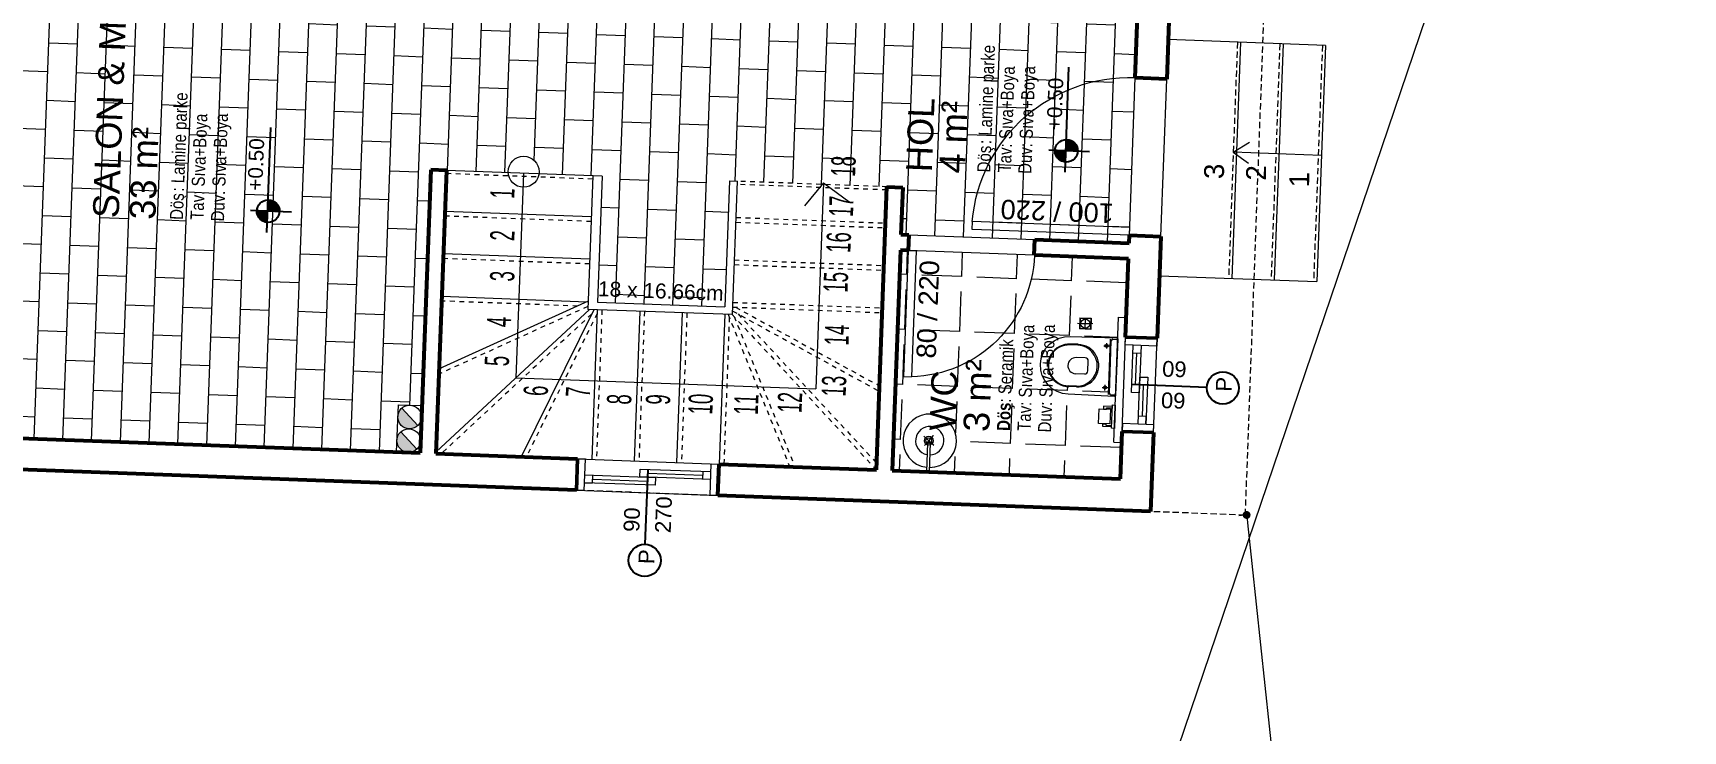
# Model space of a CAD drawing. Header units: centimetres. Extents: x 63871 to 181827, y -95930 to 42199.
# Drawn here: x 151060 to 152108, y 38460 to 38903 of the extents above; entities that cross this region are included whole.
import ezdxf

# ---------------------------------------------------------------- set-up
doc = ezdxf.new("R2010")
doc.units = ezdxf.units.CM
for name, pattern in [('11-021_500-SatisOfisi_220512$0${ Diamond }', [12, 4, -2, 2, 2, -2]), ('11-021_500-SatisOfisi_280512$0${ Wide Dash }', [12, 4, -2, 4, -2]), ('Dash', [6, 3, -3])]:
    doc.linetypes.add(name, pattern=pattern)
for name, color, linetype, lineweight in [('2D Drafting - General_Pen_No__86', 173, 'Continuous', 18), ('A-AREA-IDEN', 7, 'Continuous', 9), ('A-DOOR', 31, 'Continuous', 9), ('A-FLOR-HRAL', 11, 'Continuous', 9), ('A-GLAZ', 151, 'Continuous', 9), ('A-WALL', 12, 'Continuous', 50), ('ARA SINIRLAR', 225, 'Continuous', 15), ('ARM_Pen_No__252', 8, 'Continuous', 18), ('Baca', 82, 'Continuous', 9), ('DUVAR', 7, 'Continuous', 40), ('İz DÜŞÜMÜ', 7, '11-021_500-SatisOfisi_220512$0${ Diamond }', 18), ('metal', 7, 'Continuous', 20), ('OLUK', 222, 'Continuous', 15), ('S-STRS', 31, 'Continuous', 9)]:
    doc.layers.add(name, color=color, linetype=linetype, lineweight=lineweight)
for name, color, linetype in [('Bitirme - Duvar', 7, 'Continuous'), ('Dıış Ölçü', 140, 'Continuous'), ('KOT', 171, 'Continuous')]:
    doc.layers.add(name, color=color, linetype=linetype)
doc.styles.add('Arial', font='Arial.ttf', dxfattribs={"height": 250})
doc.styles.add('Arial_1', font='Arial.ttf', dxfattribs={"height": 300})
doc.styles.add('MtXpl_Arial_Narrow', font='')
doc.styles.add('MtXpl_Arial_Narrow_1', font='')
doc.styles.add('OLUŞTURULMUŞ_STİL_1', font='Arial.ttf')
doc.styles.add('RomanS', font='')
doc.styles.add('STYLE1', font='', dxfattribs={"width": 0.55, "height": 0.25})
doc.styles.get('MtXpl_Arial_Narrow').set_extended_font_data('Arial Narrow', bold=True)
doc.styles.get('MtXpl_Arial_Narrow_1').set_extended_font_data('Arial Narrow')
doc.styles.get('RomanS').set_extended_font_data('Stylus BT')
doc.styles.get('STYLE1').set_extended_font_data('Arial Tur')
doc.dimstyles.new('BÖYÜK', dxfattribs={"dimtxt": 70, "dimasz": 5, "dimexe": 5, "dimexo": 5, "dimgap": 2, "dimtad": 3, "dimdec": 0, "dimzin": 0, "dimdsep": 46, "dimtxsty": 'RomanS', "dimblk": 'DOT', "dimcen": 5, "dimadec": 0, "dimazin": 0, "dimtfac": 1, "dimtdec": 0, "dimtix": 1, "dimtofl": 0, "dimtmove": 1, "dimatfit": 0, "dimldrblk": 'DOT', "dimfxl": 10, "dimfxlon": 1, "dimtolj": 1, "dimtzin": 0, "dimarcsym": 0})

# ---------------------------------------------------------------- blocks, each defined once
blk = doc.blocks.new('M_Single-Flush - 80-231723-01_zemin')
at = {"layer": 'A-DOOR', "lineweight": 18}
for p, q in [((350, -50), (350, -850)), ((400, -50), (350, -50)), ((400, -50), (400, -850)), ((400, -850), (350, -850))]:
    blk.add_line(p, q, dxfattribs=at)
at = {"layer": 'A-DOOR'}
blk.add_arc((400, -50), 802, 180, 266.4242, dxfattribs=at)
blk = doc.blocks.new('M_Single-Flush - 100-231751-01_zemin')
at = {"layer": 'A-DOOR', "lineweight": 18}
for p, q in [((450, 100), (450, 1100)), ((500, 1100), (450, 1100)), ((500, 100), (500, 1100)), ((500, 100), (450, 100))]:
    blk.add_line(p, q, dxfattribs=at)
at = {"layer": 'A-DOOR'}
blk.add_arc((500, 100), 1002, 92.8611, 180, dxfattribs=at)
blk = doc.blocks.new('*U7')
at = {"layer": 'KOT', "linetype": 'Continuous'}
for p, q in [((531940.5, 4296268.7), (531941.7, 4296269.4)), ((531941.7, 4296269.4), (531943, 4296269.8)), ((531943, 4296269.8), (531944.4, 4296269.9)), ((531944.4, 4296269.9), (531944.4, 4296269.8)), ((531944.4, 4296269.8), (531944.4, 4296269.4)), ((531944.4, 4296269.4), (531944.4, 4296268.7)), ((531937.2, 4296263), (531937.4, 4296264.4)), ((531937.4, 4296264.4), (531937.8, 4296265.7)), ((531937.8, 4296265.7), (531938.5, 4296266.8)), ((531938.5, 4296266.8), (531939.4, 4296267.9)), ((531939.4, 4296267.9), (531940.5, 4296268.7)), ((531944.4, 4296268.7), (531944.4, 4296267.9)), ((531944.4, 4296267.9), (531944.4, 4296266.8)), ((531944.4, 4296266.8), (531944.4, 4296265.7)), ((531944.4, 4296265.7), (531944.4, 4296264.4)), ((531944.4, 4296264.4), (531944.4, 4296263))]:
    blk.add_line(p, q, dxfattribs=at)
at = {"layer": 'KOT', "linetype": 'Continuous', "extrusion": (0, 0, -1)}
for points in [[(-531941.7, 4296269.4), (-531944.4, 4296268.7), (-531940.5, 4296268.7)], [(-531943, 4296269.8), (-531944.4, 4296269.4), (-531941.7, 4296269.4)], [(-531941.7, 4296269.4), (-531944.4, 4296269.4), (-531944.4, 4296268.7)], [(-531944.4, 4296269.9), (-531944.4, 4296269.8), (-531943, 4296269.8)], [(-531943, 4296269.8), (-531944.4, 4296269.8), (-531944.4, 4296269.4)], [(-531937.4, 4296264.4), (-531944.4, 4296263), (-531937.2, 4296263)], [(-531937.8, 4296265.7), (-531944.4, 4296264.4), (-531937.4, 4296264.4)], [(-531937.4, 4296264.4), (-531944.4, 4296264.4), (-531944.4, 4296263)], [(-531938.5, 4296266.8), (-531944.4, 4296265.7), (-531937.8, 4296265.7)], [(-531937.8, 4296265.7), (-531944.4, 4296265.7), (-531944.4, 4296264.4)], [(-531939.4, 4296267.9), (-531944.4, 4296266.8), (-531938.5, 4296266.8)], [(-531938.5, 4296266.8), (-531944.4, 4296266.8), (-531944.4, 4296265.7)], [(-531940.5, 4296268.7), (-531944.4, 4296267.9), (-531939.4, 4296267.9)], [(-531939.4, 4296267.9), (-531944.4, 4296267.9), (-531944.4, 4296266.8)], [(-531940.5, 4296268.7), (-531944.4, 4296268.7), (-531944.4, 4296267.9)]]:
    blk.add_solid(points, dxfattribs=at)
blk = doc.blocks.new('*U8')
at = {"layer": 'KOT', "linetype": 'Continuous'}
for p, q in [((531944.4, 4296263.1), (531944.4, 4296263.4)), ((531944.4, 4296261.7), (531944.4, 4296263.1)), ((531944.4, 4296260.4), (531944.4, 4296261.7)), ((531944.4, 4296259.2), (531944.4, 4296260.4)), ((531944.4, 4296258.1), (531944.4, 4296259.2)), ((531950.3, 4296259.2), (531949.4, 4296258.1)), ((531951, 4296260.4), (531950.3, 4296259.2)), ((531951.4, 4296261.7), (531951, 4296260.4)), ((531951.5, 4296263.1), (531951.4, 4296261.7)), ((531951.5, 4296263.4), (531951.5, 4296263.1)), ((531944.4, 4296257.2), (531944.4, 4296258.1)), ((531944.4, 4296256.5), (531944.4, 4296257.2)), ((531944.4, 4296256.1), (531944.4, 4296256.5)), ((531945.8, 4296256.1), (531944.4, 4296256)), ((531944.4, 4296256), (531944.4, 4296256.1)), ((531947.1, 4296256.5), (531945.8, 4296256.1)), ((531948.3, 4296257.2), (531947.1, 4296256.5)), ((531949.4, 4296258.1), (531948.3, 4296257.2))]:
    blk.add_line(p, q, dxfattribs=at)
at = {"layer": 'KOT', "linetype": 'Continuous', "extrusion": (0, 0, -1)}
for points in [[(-531944.4, 4296263.4), (-531951.5, 4296263.1), (-531944.4, 4296263.1)], [(-531944.4, 4296263.4), (-531951.5, 4296263.4), (-531951.5, 4296263.1)], [(-531944.4, 4296263.1), (-531951.4, 4296261.7), (-531944.4, 4296261.7)], [(-531944.4, 4296263.1), (-531951.5, 4296263.1), (-531951.4, 4296261.7)], [(-531944.4, 4296261.7), (-531951, 4296260.4), (-531944.4, 4296260.4)], [(-531944.4, 4296261.7), (-531951.4, 4296261.7), (-531951, 4296260.4)], [(-531944.4, 4296260.4), (-531950.3, 4296259.2), (-531944.4, 4296259.2)], [(-531944.4, 4296260.4), (-531951, 4296260.4), (-531950.3, 4296259.2)], [(-531944.4, 4296259.2), (-531949.4, 4296258.1), (-531944.4, 4296258.1)], [(-531944.4, 4296259.2), (-531950.3, 4296259.2), (-531949.4, 4296258.1)], [(-531944.4, 4296258.1), (-531948.3, 4296257.2), (-531944.4, 4296257.2)], [(-531944.4, 4296258.1), (-531949.4, 4296258.1), (-531948.3, 4296257.2)], [(-531944.4, 4296257.2), (-531947.1, 4296256.5), (-531944.4, 4296256.5)], [(-531944.4, 4296257.2), (-531948.3, 4296257.2), (-531947.1, 4296256.5)], [(-531944.4, 4296256.5), (-531945.8, 4296256.1), (-531944.4, 4296256.1)], [(-531944.4, 4296256.5), (-531947.1, 4296256.5), (-531945.8, 4296256.1)], [(-531944.4, 4296256.1), (-531945.8, 4296256.1), (-531944.4, 4296256)]]:
    blk.add_solid(points, dxfattribs=at)
blk = doc.blocks.new('asdf')
at = {"layer": 'KOT'}
for p, q in [((435094.3, 4281336.8), (435094.3, 4281362.8)), ((435080.7, 4281351.9), (435147.5, 4281351.9))]:
    blk.add_line(p, q, dxfattribs=at)
blk.add_circle((435094.3, 4281351.6), 7.17, dxfattribs=at)
at = {"layer": 'KOT', "linetype": 'Continuous'}
for name, p in [('*U7', (-96850, -14911.1)), ('*U8', (-96850, -14911.6))]:
    blk.add_blockref(name, p, dxfattribs=at)
blk = doc.blocks.new('y')
for p, q in [((66798.9, 34324.7), (66798.9, 34329.6)), ((66799.4, 34324.7), (66799.4, 34329.8)), ((66807.3, 34319.9), (66807.3, 34325.6)), ((66812.4, 34330.7), (66812.4, 34330.7)), ((66817.5, 34319.9), (66817.5, 34325.6)), ((66825.5, 34324.7), (66825.5, 34329.8)), ((66826, 34324.7), (66826, 34329.6)), ((66809.4, 34317.9), (66815.5, 34317.9)), ((66794.8, 34304.3), (66830.1, 34304.3)), ((66794.8, 34302.7), (66794.8, 34299.7)), ((66795.8, 34303.7), (66829, 34303.7)), ((66830.1, 34302.7), (66830.1, 34299.7)), ((66830.1, 34302.7), (66830.1, 34299.7)), ((66764.7, 34299.7), (66844.1, 34299.7)), ((66764.7, 34299.7), (66764.7, 34294.7)), ((66844.1, 34299.7), (66844.1, 34294.7))]:
    blk.add_line(p, q)
at = {"color": 4, "ltscale": 30}
for p, q in [((66797.4, 34306.6), (66800.9, 34306.6)), ((66799.2, 34308.3), (66799.2, 34304.8)), ((66827.4, 34306.6), (66824, 34306.6)), ((66825.7, 34308.3), (66825.7, 34304.8))]:
    blk.add_line(p, q, dxfattribs=at)
blk.add_lwpolyline([(66794.5, 34299.7, -0.41586), (66793.8, 34300.4), (66794.1, 34329.8, -1), (66830.8, 34329.8), (66831.1, 34300.4, -0.41586), (66830.4, 34299.7)], format="xyb", close=True)
for centre in [(66799.2, 34306.6), (66825.7, 34306.6)]:
    blk.add_circle(centre, 1.02)
for centre, radius, start, end in [((66812.4, 34329.8), 13.5, 358.9853, 181.0147), ((66812.4, 34330), 13, 358.9459, 181.0541), ((66812.4, 34324.5), 13.5, 178.9853, 1.0147), ((66812.4, 34325), 13, 181.1929, 358.8071), ((66812.4, 34325.6), 5.1, 90, 180), ((66812.4, 34325.6), 5.1, 0, 90), ((66809.4, 34319.9), 2.04, 180, 270), ((66815.5, 34319.9), 2.04, 270, 0), ((66795.8, 34302.7), 1.02, 90, 180), ((66829, 34302.7), 1.02, 0, 90)]:
    blk.add_arc(centre, radius, start, end)
at = {"layer": 'ARM_Pen_No__252'}
for p, q in [((66774.4, 34307.1), (66776.2, 34307.1)), ((66774.4, 34301.5), (66774.4, 34307.1)), ((66775.3, 34305.2), (66775.3, 34301.5)), ((66776.2, 34305.2), (66775.3, 34305.2)), ((66776.2, 34309.8), (66785.5, 34309.8)), ((66776.2, 34302.6), (66776.2, 34309.8)), ((66776.2, 34307.1), (66776.2, 34305.2)), ((66785.5, 34302.6), (66776.2, 34302.6)), ((66785.5, 34309.8), (66785.5, 34302.6)), ((66785.5, 34307.1), (66785.5, 34305.2)), ((66787.3, 34307.1), (66785.5, 34307.1)), ((66785.5, 34305.2), (66786.4, 34305.2)), ((66786.4, 34305.2), (66786.4, 34301.5)), ((66787.3, 34301.5), (66787.3, 34307.1))]:
    blk.add_line(p, q, dxfattribs=at)
blk.add_lwpolyline([(66788.3, 34301.5), (66788.3, 34299.7), (66773.5, 34299.7), (66773.5, 34301.5)], close=True, dxfattribs=at)
at = {"layer": 'metal'}
for p, q in [((66842.9, 34324.2), (66835.8, 34324.2)), ((66835.8, 34317), (66835.8, 34324.2)), ((66842.7, 34323.9), (66836, 34323.9)), ((66836, 34317.2), (66836, 34323.9)), ((66839.3, 34315.9), (66839.3, 34325.6)), ((66839.3, 34317), (66839.3, 34324)), ((66839.3, 34322.7), (66839.3, 34317)), ((66842.7, 34323.9), (66842.7, 34317.2)), ((66842.9, 34324.2), (66842.9, 34317)), ((66835.8, 34320.6), (66843, 34320.6)), ((66842.9, 34317), (66835.8, 34317)), ((66842.7, 34317.2), (66836, 34317.2)), ((66836.9, 34320.6), (66841.7, 34320.6))]:
    blk.add_line(p, q, dxfattribs=at)
blk.add_circle((66839.3, 34320.6), 2.88, dxfattribs=at)
blk = doc.blocks.new('afadfa')
at = {"layer": 'Baca'}
h = blk.add_hatch(color=0, dxfattribs=at)
h.dxf.hatch_style = 1
h.paths.add_polyline_path([(525548.6, 4261233.8, 0.670516), (525535.8, 4261228.6, 0.199315), (525538, 4261223.2)])
h = blk.add_hatch(color=0, dxfattribs=at)
h.dxf.hatch_style = 1
h.paths.add_polyline_path([(525563.7, 4261233.8, 0.675614), (525550.8, 4261228.6, 0.202965), (525553, 4261223.2)])
for p, q in [((525538, 4261223.2), (525548.6, 4261233.8)), ((525553, 4261223.2), (525563.7, 4261233.8))]:
    blk.add_line(p, q, dxfattribs=at)
blk.add_lwpolyline([(525535.8, 4261236.1), (525565.8, 4261236), (525565.8, 4261221), (525535.8, 4261221.1)], close=True, dxfattribs=at)
for centre in [(525543.3, 4261228.6), (525558.3, 4261228.6)]:
    blk.add_circle(centre, 7.5, dxfattribs=at)
blk = doc.blocks.new('HRD')
at = {"layer": 'ARM_Pen_No__252'}
h = blk.add_hatch(dxfattribs=at)
h.set_pattern_fill('AR-B816', color=256, scale=0.09)
h.set_pattern_definition([(0, (-39959.2, 0), (0, 18.288), []), (90, (-39959.2, 0), (-18.288, 18.288), [18.288, -18.288])])
h.paths.add_polyline_path([(154149.6, 35592.5), (154149.6, 35503.5), (154219.6, 35503.5), (154219.6, 35483.2), (154324.6, 35483.2), (154324.6, 35692.5), (154369.6, 35692.5), (154369.6, 35927.5), (154369.6, 35927.5), (154369.6, 36097.5), (154369.6, 36177.5), (154254.6, 36177.5), (153954.6, 36177.5), (153839.6, 36177.5), (153839.6, 35897.6), (153869.6, 35897.5), (153869.6, 35882.5), (154019.6, 35882.5), (154019.6, 35872.5), (154019.6, 35833.3, -0.444416), (154030.5, 35823.5, -0.444416), (154019.6, 35813.7), (154019.6, 35773.5), (153939.6, 35773.5), (153939.6, 35692.5), (154019.6, 35692.5), (154019.6, 35687.5), (154019.6, 35633.7), (154020.6, 35632.9), (154019.6, 35631.5), (154019.6, 35592.5), (154019.6, 35582.5), (153989.6, 35582.5), (153989.6, 35577.5), (153989.6, 35497.5), (153989.6, 35437.5), (153994.6, 35437.5), (154094.6, 35437.5), (154139.6, 35437.5), (154139.6, 35592.5)])
h = blk.add_hatch(dxfattribs=at)
h.set_pattern_fill('ANGLE', color=256, scale=5)
h.set_pattern_definition([(0, (-39959.2, 0), (0, 34.925), [25.4, -9.525]), (90, (-39959.2, 0), (-34.925, 2e-15), [25.4, -9.525])])
h.paths.add_polyline_path([(153979.6, 35577.5), (153979.6, 35582.5), (153839.6, 35582.5), (153839.6, 35560.8), (153842.5, 35560.8, -35.598717), (153842.4, 35558.9), (153839.6, 35558.9), (153839.6, 35437.5), (153862.7, 35437.5), (153862.7, 35442.5), (153892.6, 35442.5, -0.415866), (153891.9, 35443.2), (153892.1, 35472.6, -1), (153928.9, 35472.6), (153929.1, 35443.2, -0.417788), (153928.4, 35442.5), (153942.2, 35442.5), (153942.2, 35437.5), (153979.6, 35437.5), (153979.6, 35497.5)])
h.paths.add_polyline_path([(153928.9, 35472.6, 1), (153892.1, 35472.6), (153891.9, 35443.2, 0.415866), (153892.6, 35442.5), (153892.9, 35442.5), (153892.9, 35445.5, -0.414214), (153893.9, 35446.6), (153927.1, 35446.6, -0.414206), (153928.1, 35445.5), (153928.1, 35442.5), (153928.4, 35442.5, 0.417795), (153929.1, 35443.2)], flags=17)
h.paths.add_polyline_path([(153924, 35472.4), (153924, 35467.5, -1.017869), (153897, 35467.5), (153897, 35472.4, -1.017869)], flags=16)
h.paths.add_polyline_path([(153923.5, 35472.6), (153923.5, 35467.5, -0.979394), (153897.5, 35467.5), (153897.5, 35472.6, -1.018569)], flags=0)
h.paths.add_polyline_path([(153941, 35467), (153941, 35459.8), (153933.8, 35459.8), (153933.8, 35467)], flags=16)
h.paths.add_polyline_path([(153940.8, 35466.8), (153940.8, 35460), (153934.1, 35460), (153934.1, 35466.8)], flags=0)
h.paths.add_polyline_path([(153940.3, 35463.4, -1), (153934.5, 35463.4, -1)], flags=0)
h.paths.add_polyline_path([(153915.6, 35468.5), (153915.6, 35462.7, -0.414219), (153913.6, 35460.7), (153907.4, 35460.7, -0.414214), (153905.4, 35462.7), (153905.4, 35468.5, -0.414214), (153910.5, 35473.6, -0.414212)], flags=0)
h.paths.add_polyline_path([(153924.8, 35449.4, -1), (153922.7, 35449.4, -1)], flags=16)
h.paths.add_polyline_path([(153864.6, 35477.5), (153938.7, 35477.4), (153938.7, 35493.8), (153864.6, 35493.8)], flags=24)
h.paths.add_polyline_path([(153865.1, 35490.5), (153938.1, 35490.5), (153938.1, 35506.8), (153865.1, 35506.9)], flags=24)
h.paths.add_polyline_path([(153883.3, 35506.4), (153927.8, 35506.4), (153927.8, 35519.3), (153883.3, 35519.3)], flags=24)
h.paths.add_polyline_path([(153864.7, 35503.7), (153888.1, 35503.6), (153888.1, 35519.9), (153864.7, 35519.9)], flags=24)
h.paths.add_polyline_path([(153862.3, 35534.3), (153908.8, 35534.3), (153908.8, 35568.2), (153862.3, 35568.2)], flags=24)
h.paths.add_polyline_path([(153861.8, 35512.8), (153916.1, 35512.8), (153916.1, 35546.8), (153861.8, 35546.8)], flags=24)
at = {"layer": '2D Drafting - General_Pen_No__86'}
for radius, start, end in [(17, 181.5717, 175.1354), (9, 182.9697, 170.7827)]:
    blk.add_arc((153859.4, 35559.4), radius, start, end, dxfattribs=at)
at = {"layer": 'A-DOOR'}
for p, q in [((153979.6, 35497.5), (153979.6, 35577.5)), ((153989.6, 35577.5), (153989.6, 35497.5)), ((153994.6, 35437.5), (154094.6, 35437.5)), ((153994.6, 35417.5), (154094.6, 35417.5))]:
    blk.add_line(p, q, dxfattribs=at)
at = {"layer": 'A-FLOR-HRAL'}
for p, q in [((153969.6, 35417.5), (153969.6, 35317.5)), ((154119.7, 35317.5), (154119.7, 35417.5)), ((154119.7, 35371.5), (153969.6, 35371.5)), ((154049.8, 35373.5), (154043.1, 35363.5)), ((154049.8, 35317.5), (154049.8, 35373.5)), ((154049.8, 35373.5), (154056.4, 35363.5)), ((154119.7, 35344.5), (153969.6, 35344.5)), ((154119.7, 35317.5), (153969.6, 35317.5))]:
    blk.add_line(p, q, dxfattribs=at)
at = {"layer": 'A-FLOR-HRAL', "linetype": '11-021_500-SatisOfisi_280512$0${ Wide Dash }'}
for p, q in [((154119.7, 35373.5), (153969.6, 35373.5)), ((154119.7, 35346.5), (153969.6, 35346.5)), ((154119.7, 35319.5), (153969.6, 35319.5))]:
    blk.add_line(p, q, dxfattribs=at)
at = {"layer": 'A-GLAZ', "ltscale": 3}
for p, q in [((153839.6, 35782.5), (153819.6, 35782.5)), ((153819.6, 35782.5), (153819.6, 35777.5)), ((153819.6, 35782.5), (153819.6, 35692.5)), ((153839.6, 35777.5), (153839.6, 35782.5)), ((153839.6, 35782.5), (153839.6, 35692.5)), ((153819.6, 35777.5), (153839.6, 35777.5)), ((153824.6, 35732.5), (153824.6, 35777.5)), ((153824.6, 35777.5), (153824.6, 35772.5)), ((153824.6, 35772.5), (153829.6, 35772.5)), ((153827.1, 35772.5), (153827.1, 35737.5)), ((153829.6, 35777.5), (153829.6, 35732.5)), ((153829.6, 35737.5), (153824.6, 35737.5)), ((153829.6, 35697.5), (153829.6, 35742.5)), ((153829.6, 35742.5), (153834.6, 35742.5)), ((153829.6, 35737.5), (153834.6, 35737.5)), ((153832.1, 35737.5), (153832.1, 35702.5)), ((153834.6, 35742.5), (153834.6, 35697.5)), ((153829.6, 35732.5), (153824.6, 35732.5)), ((153819.6, 35692.5), (153819.6, 35697.5)), ((153819.6, 35697.5), (153839.6, 35697.5)), ((153829.6, 35697.5), (153829.6, 35702.5)), ((153829.6, 35702.5), (153834.6, 35702.5)), ((153839.6, 35697.5), (153839.6, 35692.5)), ((153839.6, 35692.5), (153819.6, 35692.5)), ((153869.8, 35437.5), (153869.8, 35417.5)), ((153874.8, 35437.5), (153869.8, 35437.5)), ((153869.8, 35437.5), (153929.8, 35437.5)), ((153874.8, 35417.5), (153874.8, 35437.5)), ((153924.8, 35417.5), (153924.8, 35437.5)), ((153924.8, 35437.5), (153929.8, 35437.5)), ((153929.8, 35437.5), (153929.8, 35417.5)), ((153874.8, 35427.5), (153904.8, 35427.5)), ((153879.8, 35422.5), (153879.8, 35427.5)), ((153879.8, 35425), (153899.8, 35425)), ((153894.8, 35427.5), (153894.8, 35432.5)), ((153894.8, 35432.5), (153924.8, 35432.5)), ((153924.8, 35427.5), (153894.8, 35427.5)), ((153899.8, 35427.5), (153899.8, 35432.5)), ((153899.8, 35430), (153919.8, 35430)), ((153899.8, 35427.5), (153899.8, 35422.5)), ((153904.8, 35427.5), (153904.8, 35422.5)), ((153919.8, 35427.5), (153919.8, 35432.5)), ((153924.8, 35427.5), (153919.8, 35427.5)), ((153869.8, 35417.5), (153874.8, 35417.5)), ((153869.8, 35417.5), (153929.8, 35417.5)), ((153904.8, 35422.5), (153874.8, 35422.5)), ((153874.8, 35422.5), (153879.8, 35422.5)), ((153929.8, 35417.5), (153924.8, 35417.5))]:
    blk.add_line(p, q, dxfattribs=at)
at = {"layer": 'A-WALL', "lineweight": 53}
for p, q in [((153819.6, 35782.5), (153819.6, 36197.5)), ((153839.6, 36177.5), (153839.6, 35882.5)), ((154019.6, 35882.5), (153839.6, 35882.5)), ((154019.6, 35872.5), (154019.6, 35882.5)), ((153839.6, 35872.5), (153839.6, 35782.5)), ((154019.6, 35872.5), (153839.6, 35872.5)), ((153819.6, 35417.5), (153819.6, 35692.5)), ((153819.6, 35692.5), (153839.6, 35692.5)), ((153839.6, 35692.5), (153839.6, 35592.5)), ((153839.6, 35592.5), (154019.6, 35592.5)), ((154019.6, 35592.5), (154019.6, 35582.5)), ((153839.6, 35582.5), (153839.6, 35437.5)), ((153979.6, 35582.5), (153839.6, 35582.5)), ((153979.6, 35577.5), (153979.6, 35582.5)), ((154019.6, 35582.5), (153989.6, 35582.5)), ((153989.6, 35582.5), (153989.6, 35577.5)), ((153989.6, 35577.5), (153979.6, 35577.5)), ((153979.6, 35437.5), (153979.6, 35497.5)), ((153979.6, 35497.5), (153989.6, 35497.5)), ((153989.6, 35497.5), (153989.6, 35437.5)), ((153839.6, 35437.5), (153869.8, 35437.5)), ((153929.8, 35437.5), (153979.6, 35437.5)), ((153989.6, 35437.5), (153994.6, 35437.5)), ((153994.6, 35437.5), (153994.6, 35417.5)), ((154094.6, 35417.5), (154094.6, 35437.5)), ((154094.6, 35437.5), (154139.6, 35437.5)), ((153869.8, 35417.5), (153819.6, 35417.5)), ((153994.6, 35417.5), (153929.8, 35417.5)), ((154389.6, 35417.5), (154094.6, 35417.5))]:
    blk.add_line(p, q, dxfattribs=at)
at = {"layer": 'A-WALL', "lineweight": 50}
for p, q in [((153839.6, 35782.5), (153819.6, 35782.5)), ((153869.8, 35437.5), (153869.8, 35417.5)), ((153929.8, 35417.5), (153929.8, 35437.5))]:
    blk.add_line(p, q, dxfattribs=at)
at = {"layer": 'Bitirme - Duvar', "color": 161, "linetype": 'Continuous', "lineweight": 25}
for p, q in [((153786.9, 35737.5), (153834.4, 35737.5)), ((153899.8, 35384.8), (153899.8, 35432.3))]:
    blk.add_line(p, q, dxfattribs=at)
for centre in [(153776.7, 35737.5), (153899.8, 35374.6)]:
    blk.add_circle(centre, 10.2, dxfattribs=at)
at = {"layer": 'İz DÜŞÜMÜ'}
blk.add_lwpolyline([(153819.6, 36347.5), (154419.6, 36347.5), (154419.6, 35292.5), (154159.6, 35292.5), (154159.6, 35357.5), (153819.6, 35357.5), (153819.6, 36347.5)], dxfattribs=at)
at = {"layer": 'metal'}
for p, q in [((153862.9, 35557.1), (153856.3, 35562.6)), ((153856.7, 35556.7), (153862.2, 35563.3)), ((153859.4, 35560), (153856.7, 35556.7)), ((153859.4, 35560), (153862.9, 35557.1))]:
    blk.add_line(p, q, dxfattribs=at)
blk.add_lwpolyline([(153839.6, 35558.9), (153858.1, 35558.9), (153858.1, 35560.8), (153839.6, 35560.8)], dxfattribs=at)
for radius in [2.81, 1.81]:
    blk.add_circle((153859.4, 35560), radius, dxfattribs=at)
at = {"layer": 'S-STRS', "linetype": 'Dash'}
for p, q in [((153931.9, 35776.9), (153839.6, 35869.2)), ((153936.6, 35779.5), (153890.1, 35872.5)), ((153936.6, 35786.2), (153936.6, 35872.5)), ((153963.6, 35779.5), (153963.6, 35872.5)), ((153990.6, 35779.5), (153990.6, 35872.5)), ((153932.3, 35773.5), (153839.6, 35815.1)), ((153934.7, 35770.5), (153839.6, 35770.5)), ((153934.8, 35743.5), (153839.6, 35743.5)), ((153934.8, 35716.5), (153839.6, 35716.5)), ((153934.9, 35690.4), (153839.6, 35647.6)), ((153932.9, 35689.5), (153839.6, 35689.5)), ((153934.9, 35687.8), (153839.6, 35592.5)), ((153933.7, 35686.5), (153840.9, 35644.9)), ((153937.1, 35687.5), (153889.6, 35592.5)), ((153939.6, 35685.8), (153893, 35592.5)), ((153939.6, 35687.5), (153939.6, 35592.5)), ((153942.6, 35687.5), (153942.6, 35592.5)), ((153966.6, 35687.5), (153966.6, 35592.5)), ((153969.6, 35687.5), (153969.6, 35592.5)), ((153993.6, 35687.5), (153993.6, 35592.5)), ((153996.6, 35687.5), (153996.6, 35592.5)), ((153935.4, 35684), (153843.9, 35592.5))]:
    blk.add_line(p, q, dxfattribs=at)
at = {"layer": 'S-STRS'}
for p, q in [((153934.6, 35778.5), (153840.6, 35872.5)), ((153940, 35779.5), (153893.5, 35872.5)), ((153939.6, 35872.5), (153939.6, 35780.2)), ((153966.6, 35779.5), (153966.6, 35872.5)), ((153993.6, 35779.5), (153993.6, 35872.5)), ((154019.6, 35773.5), (154019.6, 35872.5)), ((153889.6, 35823.5), (153889.6, 35632.9)), ((154019.6, 35823.5), (153889.6, 35823.5)), ((153934.6, 35775.7), (153839.6, 35818.3)), ((154019.6, 35779.5), (153934.6, 35779.5)), ((153934.9, 35687.5), (153934.6, 35779.5)), ((153934.7, 35773.5), (153839.6, 35773.5)), ((153939.6, 35773.5), (153939.6, 35692.5)), ((154019.6, 35773.5), (153939.6, 35773.5)), ((153934.7, 35746.5), (153839.6, 35746.5)), ((153934.8, 35719.5), (153839.6, 35719.5)), ((153934.9, 35692.5), (153839.6, 35692.5)), ((153934.9, 35687.5), (154019.6, 35687.5)), ((154019.6, 35692.5), (153939.6, 35692.5)), ((154019.6, 35692.5), (154019.6, 35687.5)), ((154020.6, 35632.9), (154005.6, 35644.4)), ((154020.6, 35632.9), (153889.6, 35632.9)), ((154020.6, 35632.9), (154008.8, 35615.6)), ((154019.6, 35593), (154019.6, 35592.5))]:
    blk.add_line(p, q, dxfattribs=at)
at = {"layer": 'S-STRS', "linetype": 'Dash'}
for points in [[(154017.6, 35779.5), (154017.6, 35872.5)], [(154017.6, 35592.5), (154017.6, 35687.5)], [(154019.6, 35592.5), (154019.6, 35687.5)]]:
    blk.add_lwpolyline(points, dxfattribs=at)
at = {"layer": 'S-STRS'}
blk.add_circle((154020.6, 35823.5), 9.82, dxfattribs=at)
blk.add_blockref('y', (87098.1, 1142.8))
at = {"layer": 'A-DOOR', "xscale": -0.1, "yscale": 0.1, "zscale": 0.1, "rotation": 270.0000000000001}
blk.add_blockref('M_Single-Flush - 80-231723-01_zemin', (153984.6, 35537.5), dxfattribs=at)
at = {"layer": 'A-DOOR', "xscale": -0.1, "yscale": 0.1, "zscale": 0.1}
blk.add_blockref('M_Single-Flush - 100-231751-01_zemin', (154044.6, 35427.5), dxfattribs=at)
at = {"layer": 'Baca'}
blk.add_blockref('afadfa', (-371696.1, -4225338.5), dxfattribs=at)
at = {"layer": 'DUVAR'}
for p in [(-281104.8, -4245366.9), (-281047.6, -4245872.1)]:
    blk.add_blockref('asdf', p, dxfattribs=at)
for s, height, style, p in [('Döş', 8.32, 'MtXpl_Arial_Narrow_1', (153981.9, 36038.6)), (': Lamine parke', 8.316, 'MtXpl_Arial_Narrow_1', (153999.9, 36038.6)), ('Tav: Sıva+Boya', 8.316, 'MtXpl_Arial_Narrow_1', (153982.4, 36025.6)), ('Duv: Sıva+Boya', 8.316, 'MtXpl_Arial_Narrow_1', (153981.9, 36012.5)), ('Döş', 8.32, 'MtXpl_Arial_Narrow_1', (154031.1, 35527.3)), (': Lamine parke', 8.316, 'MtXpl_Arial_Narrow_1', (154049.1, 35527.3)), (': Seramik', 8.32, 'MtXpl_Arial_Narrow_1', (153885.4, 35508.7)), ('Tav: Sıva+Boya', 8.316, 'MtXpl_Arial_Narrow_1', (154031.5, 35514.2)), ('Döş', 8.32, 'MtXpl_Arial_Narrow', (153867.4, 35508.7)), ('Duv: Sıva+Boya', 8.316, 'MtXpl_Arial_Narrow_1', (154031.1, 35501.2)), ('Tav: Sıva+Boya', 8.316, 'MtXpl_Arial_Narrow_1', (153867.9, 35495.7)), ('Duv: Sıva+Boya', 8.316, 'MtXpl_Arial_Narrow_1', (153867.4, 35482.6))]:
    blk.add_text(s, height=height, rotation=359.957, dxfattribs=dict(style=style)).set_placement(p)
at = {"layer": 'A-AREA-IDEN', "width": 224.2, "attachment_point": 2, "line_spacing_factor": 0.941778, "style": 'Arial'}
for s, insert, char_height in [('SALON & MUTFAK', (154081.7, 36095.9), 16.469), ('33 m²', (154010.7, 36072.6), 16.47), ('HOL', (154053.4, 35580.8), 16.47), ('WC', (153885.2, 35559.8), 16.47), ('4 m²', (154052.7, 35559.8), 16.47), ('3 m²', (153889.2, 35538.3), 16.47)]:
    blk.add_mtext(s, dxfattribs=dict(at, insert=insert, char_height=char_height))
at = {"layer": 'A-DOOR', "style": 'Arial', "text_generation_flag": 6}
for s, rotation, p in [('80 / 220', 180, (153911.6, 35557.5)), ('100 / 220', 270, (154014.2, 35447.9))]:
    blk.add_text(s, height=12.35, rotation=rotation, dxfattribs=at).set_placement(p)
at = {"layer": 'Bitirme - Duvar', "linetype": 'Continuous', "char_height": 10, "attachment_point": 7, "style": 'OLUŞTURULMUŞ_STİL_1'}
for s, insert in [('\\A1;90', (153794.5, 35741.5)), ('\\A1;P', (153774.4, 35731.4)), ('\\A1;270', (153794.5, 35721.5)), ('\\A1;P', (153897.5, 35369))]:
    blk.add_mtext(s, dxfattribs=dict(at, insert=insert))
at = {"layer": 'Bitirme - Duvar', "linetype": 'Continuous', "style": 'OLUŞTURULMUŞ_STİL_1'}
for s, insert, char_height, attachment_point, rotation in [('\\A1;60', (153895.8, 35398), 10, 7, 90), ('\\A1;3', (154042.2, 35378.9), 12.59, 9, 1.3886), ('\\A1;2', (154042.2, 35352.4), 12.59, 9, 1.3886), ('\\A1;1', (154038.9, 35324.8), 12.59, 9, 1.3886)]:
    blk.add_mtext(s, dxfattribs=dict(at, insert=insert, char_height=char_height, attachment_point=attachment_point, rotation=rotation))
at = {"layer": 'Bitirme - Duvar', "linetype": 'Continuous', "insert": (153915.8, 35398), "char_height": 10, "width": 14.493, "attachment_point": 7, "rotation": 90, "style": 'OLUŞTURULMUŞ_STİL_1'}
blk.add_mtext('\\A1;60', dxfattribs=at)
at = {"layer": 'KOT', "style": 'Arial_1'}
for p in [(154002.2, 35988.9), (154059.5, 35483.1)]:
    blk.add_text('+0.50', height=9.45, dxfattribs=at).set_placement(p)
at = {"layer": 'S-STRS', "style": 'STYLE1', "text_generation_flag": 6, "width": 0.55}
for s, height, p in [('5', 15.4, (153896.6, 35828.3)), ('4', 15.4, (153921.4, 35827.9)), ('3', 15.4, (153950.5, 35826.9)), ('2', 15.4, (153976.3, 35827.8)), ('1', 15.4, (154003.1, 35828.8)), ('6', 15.4, (153878.6, 35802.9)), ('7', 15.4, (153878.8, 35776.1)), ('8', 15.4, (153875.1, 35749.8)), ('9', 15.4, (153875.9, 35725.1)), ('10', 15.36, (153870.7, 35698)), ('11', 15.36, (153871.6, 35669.1)), ('12', 15.36, (153873.8, 35641.4)), ('13', 15.36, (153885.3, 35613.8)), ('14', 15.36, (153917.8, 35613.2)), ('15', 15.36, (153951.3, 35615.1)), ('16', 15.36, (153976.6, 35614.2)), ('17', 15.36, (153999.6, 35613.4)), ('18', 15.36, (154025.1, 35613))]:
    blk.add_text(s, height=height, rotation=180, dxfattribs=at).set_placement(p)
at = {"layer": 'S-STRS', "style": 'STYLE1'}
blk.add_text('18 x 16.66cm', height=9.515, rotation=270, dxfattribs=at).set_placement((153943.4, 35773.5))
blk = doc.blocks.new('_Dot')
at = {"color": 0, "linetype": 'ByBlock', "lineweight": -2}
blk.add_line((-0.5, 0), (-1, 0), dxfattribs=at)
at = {"color": 0, "linetype": 'ByBlock', "const_width": 0.5}
blk.add_lwpolyline([(-0.25, 0, 1), (0.25, 0, 1)], format="xyb", close=True, dxfattribs=at)
blk = doc.blocks.new('*D284')
at = {"layer": 'Defpoints', "color": 0, "transparency": 16777216}
for p in [(-4597.7, 22414.5), (-4532.1, 21800.1), (-4532.1, 21800.1)]:
    blk.add_point(p, dxfattribs=at)
at = {"layer": 'Dıış Ölçü', "color": 0, "lineweight": -2, "transparency": 16777216}
for p, q in [((-4597.7, 22414.5), (-4602.6, 22413.9)), ((-4597.1, 22409.5), (-4532.6, 21805.1)), ((-4532.1, 21800.1), (-4537, 21799.6))]:
    blk.add_line(p, q, dxfattribs=at)
at = {"layer": 'Dıış Ölçü', "color": 0, "lineweight": -2, "transparency": 16777216, "xscale": 5, "yscale": 5, "zscale": 5}
for p, rotation in [((-4597.7, 22414.5), 96.0953508686371), ((-4532.1, 21800.1), 276.0953508686371)]:
    blk.add_blockref('_Dot', p, dxfattribs=dict(at, rotation=rotation))
at = {"layer": 'Dıış Ölçü', "color": 0, "transparency": 16777216, "insert": (-4526.8, 22111.3), "char_height": 70, "attachment_point": 5, "rotation": 276.0954, "style": 'RomanS'}
blk.add_mtext('\\A1;618', dxfattribs=at)
blk = doc.blocks.new('yerleşim planı')
at = {"layer": 'ARA SINIRLAR'}
blk.add_line((-4154, 23702.6), (-9092.7, 9150.4), dxfattribs=at)
at = {"rotation": 87.87318926064289}
blk.add_blockref('HRD', (25026, -132611.4), dxfattribs=at)
at = {"layer": 'Dıış Ölçü'}
dim = blk.add_aligned_dim(p1=(-4597.7, 22414.5), p2=(-4532.1, 21800.1), distance=0, dimstyle='BÖYÜK', dxfattribs=at)
dim.commit()
dim.dimension.update_dxf_attribs({"geometry": '*D284', "text_midpoint": (-4526.8, 22111.3)})

msp = doc.modelspace()

# ---------------------------------------------------------------- block references
at = {"layer": 'OLUK'}
msp.add_blockref('yerleşim planı', (156428.8, 16182.6), dxfattribs=at)

doc.saveas('drawing.dxf')
